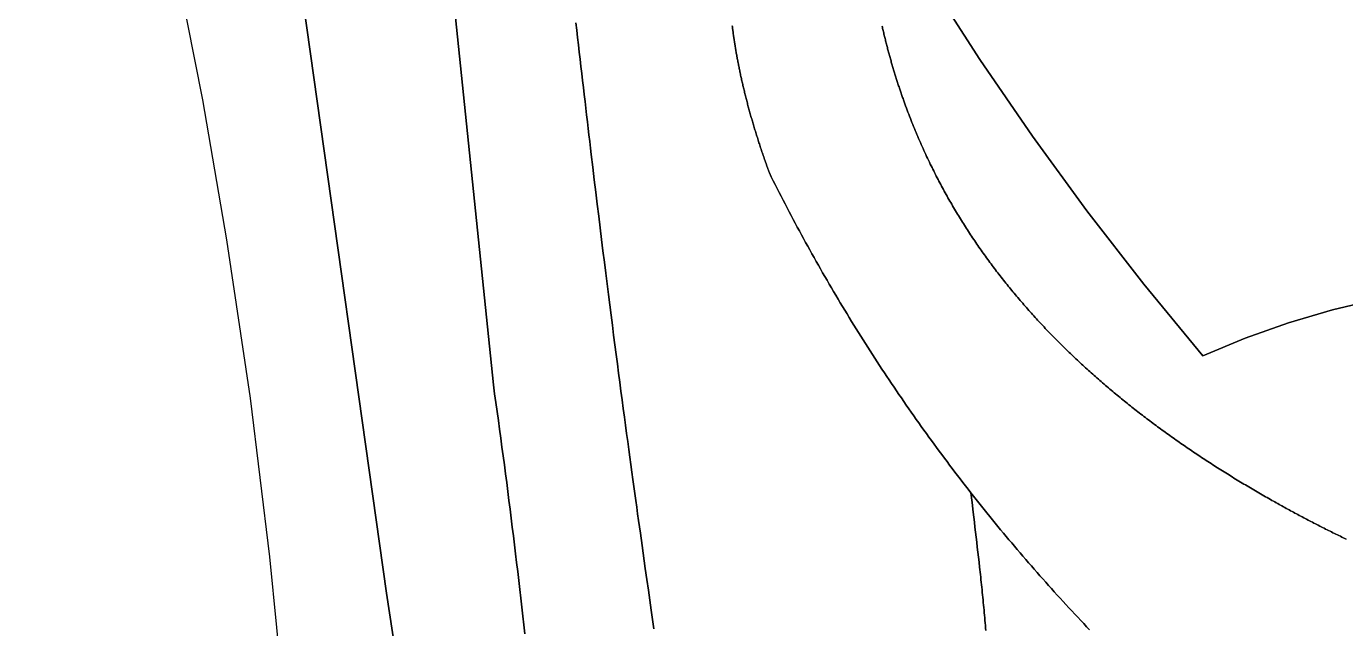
# Model space of a CAD drawing. Header units: millimetres. Extents: x 1811966 to 2218310, y 20519 to 471429.
# Drawn here: x 1891220 to 1941992, y 169904 to 193071 of the extents above; entities that cross this region are included whole.
import ezdxf

# ---------------------------------------------------------------- set-up
doc = ezdxf.new("R2010")
doc.units = ezdxf.units.MM
doc.layers.add('CLOSED_AREAS', color=7, linetype='Continuous')
doc.layers.add('REGION_HOLES', color=7, linetype='Continuous')

msp = doc.modelspace()

# ---------------------------------------------------------------- linework, layer by layer
at = {"layer": 'CLOSED_AREAS'}
for points in [[(1898942.124, 214782.258), (1905073.03, 171261.745), (1906797.347, 160005.872)], [(1910401.252, 169700.548), (1910363.389, 170043.317), (1910325.131, 170386.042), (1910286.478, 170728.722), (1910247.429, 171071.357), (1910207.986, 171413.948), (1910168.147, 171756.492), (1910127.912, 172098.991), (1910087.283, 172441.442), (1910046.259, 172783.847), (1910004.839, 173126.204), (1909963.025, 173468.513), (1909920.816, 173810.774), (1909878.212, 174152.985), (1909835.213, 174495.148), (1909791.819, 174837.26), (1909748.031, 175179.322), (1909703.849, 175521.334), (1909659.271, 175863.294), (1909614.299, 176205.202), (1909568.933, 176547.059), (1909523.173, 176888.863), (1909477.018, 177230.614), (1909430.469, 177572.311), (1909383.525, 177913.954), (1909336.188, 178255.543), (1909288.456, 178597.078), (1909240.331, 178938.557), (1909191.811, 179279.98), (1906311.87, 207187.418)], [(1906311.87, 207187.418), (1909191.811, 179279.98), (1909240.331, 178938.557), (1909288.456, 178597.078), (1909336.188, 178255.543), (1909383.525, 177913.954), (1909430.469, 177572.311), (1909477.018, 177230.614), (1909523.173, 176888.863), (1909568.933, 176547.059), (1909614.299, 176205.202), (1909659.271, 175863.294), (1909703.849, 175521.334), (1909748.031, 175179.322), (1909791.819, 174837.26), (1909835.213, 174495.148), (1909878.212, 174152.985), (1909920.816, 173810.774), (1909963.025, 173468.513), (1910004.839, 173126.204), (1910046.259, 172783.847), (1910087.283, 172441.442), (1910127.912, 172098.991), (1910168.147, 171756.492), (1910207.986, 171413.948), (1910247.429, 171071.357), (1910286.478, 170728.722), (1910325.131, 170386.042), (1910363.389, 170043.317), (1910401.252, 169700.548)], [(1896804.625, 196277.471), (1897994.059, 190242.644), (1898924.539, 184854.873), (1899828.065, 178770.671), (1900579.385, 172665.803), (1901119.064, 167224.987), (1901537.834, 161773.519), (1901864.164, 155631.261), (1902037.024, 149482.759), (1902061.734, 144015.296), (1901944.459, 137865.484), (1901711.309, 132402.942), (1901304.171, 126265.503), (1898607.408, 120140.15), (1896051.425, 114292.151), (1891219.681, 108558.705)], [(1925991.1, 194798.539), (1927919.448, 191797.166), (1929935.519, 188853.987), (1932037.536, 185971.565), (1934223.687, 183152.418), (1936492.059, 180398.994), (1938125.52, 181080.045), (1939793.535, 181671.458), (1941491.171, 182171.502), (1943213.438, 182578.697)], [(1943213.438, 182578.697), (1941491.171, 182171.502), (1939793.535, 181671.458), (1938125.52, 181080.045), (1936492.059, 180398.994), (1934223.687, 183152.418), (1932037.536, 185971.565), (1929935.519, 188853.987), (1927919.448, 191797.166), (1925991.1, 194798.539)], [(1915362, 169900.092), (1915338.247, 170074.707), (1915313.941, 170252.349), (1915289.079, 170433.102), (1915263.66, 170617.051), (1915237.682, 170804.281), (1915211.144, 170994.878), (1915156.381, 171386.509), (1915099.356, 171792.626), (1915040.058, 172213.908), (1914914.589, 173104.687), (1914848.392, 173575.546), (1914779.869, 174064.29), (1914744.732, 174315.582), (1914709.008, 174571.6), (1914672.696, 174832.43), (1914635.794, 175098.157), (1914598.302, 175368.865), (1914560.216, 175644.64), (1914521.537, 175925.566), (1914482.261, 176211.73), (1914442.387, 176503.214), (1914401.914, 176800.106), (1914360.841, 177102.489), (1914319.165, 177410.449), (1914276.884, 177724.071), (1914233.998, 178043.439), (1914190.504, 178368.64), (1914146.402, 178699.757), (1914101.689, 179036.876), (1914056.363, 179380.082), (1914010.424, 179729.459), (1913963.869, 180085.094), (1913916.697, 180447.071), (1913868.906, 180815.474), (1913820.494, 181190.39), (1913771.461, 181571.903), (1913721.804, 181960.097), (1913671.522, 182355.059), (1913620.613, 182756.873), (1913569.075, 183165.623), (1913516.908, 183581.396), (1913464.108, 184004.276), (1913410.675, 184434.349), (1913356.607, 184871.698), (1913301.903, 185316.41), (1913246.56, 185768.568), (1913190.577, 186228.259), (1913133.953, 186695.568), (1913076.686, 187170.578), (1913018.774, 187653.376), (1912960.216, 188144.046), (1912930.694, 188392.36), (1912901.009, 188642.674), (1912871.163, 188894.998), (1912841.153, 189149.344), (1912810.981, 189405.721), (1912780.646, 189664.141), (1912750.148, 189924.614), (1912719.486, 190187.151), (1912688.66, 190451.762), (1912657.671, 190718.458), (1912626.518, 190987.249), (1912595.2, 191258.147), (1912563.719, 191531.162), (1912532.072, 191806.304), (1912500.261, 192083.585), (1912468.284, 192363.014), (1912436.142, 192644.602), (1912403.835, 192928.361), (1912371.363, 193214.3)], [(1912371.363, 193214.3), (1912403.835, 192928.361), (1912436.142, 192644.602), (1912468.284, 192363.014), (1912500.261, 192083.585), (1912532.072, 191806.304), (1912563.719, 191531.162), (1912595.2, 191258.147), (1912626.518, 190987.249), (1912657.671, 190718.458), (1912688.66, 190451.762), (1912719.486, 190187.151), (1912750.148, 189924.614), (1912780.646, 189664.141), (1912810.981, 189405.721), (1912841.153, 189149.344), (1912871.163, 188894.998), (1912901.009, 188642.674), (1912930.694, 188392.36), (1912960.216, 188144.046), (1913018.774, 187653.376), (1913076.686, 187170.578), (1913133.953, 186695.568), (1913190.577, 186228.259), (1913246.56, 185768.568), (1913301.903, 185316.41), (1913356.607, 184871.698), (1913410.675, 184434.349), (1913464.108, 184004.276), (1913516.908, 183581.396), (1913569.075, 183165.623), (1913620.613, 182756.873), (1913671.522, 182355.059), (1913721.804, 181960.097), (1913771.461, 181571.903), (1913820.494, 181190.39), (1913868.906, 180815.474), (1913916.697, 180447.071), (1913963.869, 180085.094), (1914010.424, 179729.459), (1914056.363, 179380.082), (1914101.689, 179036.876), (1914146.402, 178699.757), (1914190.504, 178368.64), (1914233.998, 178043.439), (1914276.884, 177724.071), (1914319.165, 177410.449), (1914360.841, 177102.489), (1914401.914, 176800.106), (1914442.387, 176503.214), (1914482.261, 176211.73), (1914521.537, 175925.566), (1914560.216, 175644.64), (1914598.302, 175368.865), (1914635.794, 175098.157), (1914672.696, 174832.43), (1914709.008, 174571.6), (1914744.732, 174315.582), (1914779.869, 174064.29), (1914848.392, 173575.546), (1914914.589, 173104.687), (1915040.058, 172213.908), (1915099.356, 171792.626), (1915156.381, 171386.509), (1915211.144, 170994.878), (1915237.682, 170804.281), (1915263.66, 170617.051), (1915289.079, 170433.102), (1915313.941, 170252.349), (1915338.247, 170074.707), (1915362, 169900.092)], [(1928144.793, 169827.595), (1928136.538, 169925.938), (1928128.149, 170024.239), (1928119.63, 170122.498), (1928110.982, 170220.712), (1928102.209, 170318.88), (1928093.314, 170417), (1928084.3, 170515.07), (1928075.17, 170613.09), (1928065.926, 170711.057), (1928056.572, 170808.969), (1928047.11, 170906.826), (1928037.543, 171004.625), (1928027.875, 171102.366), (1928018.108, 171200.045), (1928008.245, 171297.662), (1927998.288, 171395.215), (1927988.242, 171492.703), (1927978.108, 171590.123), (1927967.89, 171687.475), (1927957.59, 171784.756), (1927947.212, 171881.966), (1927936.758, 171979.101), (1927926.231, 172076.162), (1927915.635, 172173.145), (1927904.971, 172270.051), (1927883.455, 172463.619), (1927861.705, 172656.854), (1927839.746, 172849.743), (1927817.6, 173042.273), (1927795.291, 173234.432), (1927772.842, 173426.205), (1927750.275, 173617.581), (1927727.615, 173808.546), (1927704.885, 173999.087), (1927682.107, 174189.192), (1927659.305, 174378.847), (1927613.723, 174756.759), (1927568.322, 175132.718), (1927465.179, 175264.601), (1927362.346, 175396.727), (1927259.824, 175529.095), (1927157.615, 175661.703), (1927055.718, 175794.553), (1926954.135, 175927.641), (1926852.865, 176060.969), (1926751.909, 176194.535), (1926651.268, 176328.338), (1926550.943, 176462.377), (1926450.934, 176596.653), (1926351.241, 176731.164), (1926251.865, 176865.909), (1926152.807, 177000.888), (1926054.066, 177136.1), (1925955.645, 177271.544), (1925857.543, 177407.219), (1925759.761, 177543.125), (1925662.299, 177679.261), (1925565.157, 177815.626), (1925468.338, 177952.22), (1925371.84, 178089.041), (1925275.665, 178226.089), (1925179.812, 178363.363), (1925084.284, 178500.862), (1924989.079, 178638.586), (1924894.199, 178776.534), (1924799.644, 178914.705), (1924705.415, 179053.098), (1924611.512, 179191.713), (1924517.935, 179330.549), (1924424.686, 179469.604), (1924331.765, 179608.879), (1924239.172, 179748.372), (1924146.907, 179888.083), (1924054.972, 180028.011), (1923963.367, 180168.155), (1923872.092, 180308.514), (1923781.148, 180449.088), (1923690.535, 180589.875), (1923600.254, 180730.876), (1923510.305, 180872.089), (1923420.689, 181013.513), (1923331.407, 181155.148), (1923242.458, 181296.993), (1923153.843, 181439.047), (1923065.564, 181581.309), (1922977.619, 181723.779), (1922890.011, 181866.455), (1922802.738, 182009.337), (1922715.802, 182152.425), (1922629.204, 182295.717), (1922542.943, 182439.212), (1922457.021, 182582.91), (1922371.437, 182726.81), (1922286.192, 182870.911), (1922201.287, 183015.213), (1922116.722, 183159.714), (1922032.497, 183304.414), (1921948.613, 183449.312), (1921865.071, 183594.407), (1921781.871, 183739.698), (1921699.013, 183885.185), (1921616.498, 184030.867), (1921534.327, 184176.742), (1921452.499, 184322.811), (1921371.015, 184469.072), (1921289.876, 184615.524), (1921209.083, 184762.167), (1921128.634, 184909), (1921048.532, 185056.022), (1920968.776, 185203.232), (1920889.368, 185350.63), (1920810.306, 185498.214), (1920731.592, 185645.984), (1920653.227, 185793.939), (1920575.21, 185942.079), (1920497.542, 186090.401), (1920420.224, 186238.906), (1920343.256, 186387.593), (1920266.638, 186536.46), (1920190.371, 186685.508), (1920114.455, 186834.735), (1920038.891, 186984.14), (1919963.679, 187133.722), (1919888.819, 187283.482), (1919814.313, 187433.417), (1919795.459, 187485.342), (1919776.739, 187537.149), (1919758.15, 187588.837), (1919739.695, 187640.407), (1919721.371, 187691.86), (1919703.178, 187743.195), (1919685.117, 187794.413), (1919667.186, 187845.514), (1919649.387, 187896.498), (1919631.717, 187947.366), (1919614.177, 187998.118), (1919596.767, 188048.754), (1919579.487, 188099.275), (1919562.335, 188149.681), (1919545.312, 188199.972), (1919528.417, 188250.148), (1919511.65, 188300.21), (1919495.011, 188350.158), (1919478.499, 188399.992), (1919462.114, 188449.713), (1919445.856, 188499.321), (1919429.725, 188548.816), (1919413.719, 188598.198), (1919397.839, 188647.468), (1919382.084, 188696.626), (1919366.455, 188745.672), (1919350.95, 188794.607), (1919335.57, 188843.431), (1919320.314, 188892.144), (1919305.181, 188940.746), (1919290.172, 188989.239), (1919275.287, 189037.621), (1919260.524, 189085.894), (1919245.883, 189134.057), (1919231.365, 189182.111), (1919216.968, 189230.056), (1919202.693, 189277.893), (1919188.54, 189325.622), (1919174.507, 189373.242), (1919160.594, 189420.755), (1919146.802, 189468.161), (1919133.13, 189515.459), (1919119.578, 189562.651), (1919106.144, 189609.737), (1919092.83, 189656.716), (1919079.634, 189703.589), (1919066.557, 189750.356), (1919053.597, 189797.019), (1919040.755, 189843.576), (1919028.031, 189890.028), (1919015.423, 189936.376), (1919002.932, 189982.62), (1918990.558, 190028.76), (1918978.299, 190074.796), (1918966.156, 190120.729), (1918954.129, 190166.559), (1918942.216, 190212.286), (1918930.419, 190257.911), (1918918.736, 190303.433), (1918907.166, 190348.854), (1918895.711, 190394.173), (1918884.369, 190439.391), (1918873.14, 190484.507), (1918862.024, 190529.524), (1918851.021, 190574.439), (1918840.129, 190619.255), (1918829.35, 190663.97), (1918818.682, 190708.586), (1918808.125, 190753.103), (1918797.679, 190797.521), (1918787.343, 190841.84), (1918777.118, 190886.061), (1918767.003, 190930.184), (1918756.997, 190974.208), (1918747.1, 191018.136), (1918737.312, 191061.966), (1918727.633, 191105.699), (1918718.062, 191149.335), (1918708.6, 191192.875), (1918699.244, 191236.319), (1918689.996, 191279.667), (1918680.855, 191322.919), (1918671.821, 191366.077), (1918662.893, 191409.139), (1918654.071, 191452.107), (1918645.355, 191494.98), (1918636.744, 191537.759), (1918628.238, 191580.445), (1918619.837, 191623.037), (1918611.54, 191665.535), (1918603.347, 191707.941), (1918595.258, 191750.254), (1918587.272, 191792.475), (1918579.39, 191834.604), (1918571.61, 191876.641), (1918563.933, 191918.587), (1918556.358, 191960.441), (1918548.884, 192002.204), (1918541.513, 192043.877), (1918534.242, 192085.46), (1918527.072, 192126.952), (1918520.003, 192168.355), (1918513.033, 192209.668), (1918506.164, 192250.892), (1918499.394, 192292.028), (1918492.724, 192333.074), (1918486.152, 192374.033), (1918479.679, 192414.903), (1918473.304, 192455.686), (1918467.027, 192496.381), (1918460.848, 192536.989), (1918454.766, 192577.51), (1918448.781, 192617.945), (1918442.892, 192658.293), (1918437.1, 192698.555), (1918431.404, 192738.732), (1918425.804, 192778.823), (1918420.298, 192818.829), (1918414.888, 192858.751), (1918409.573, 192898.587), (1918404.352, 192938.34), (1918399.225, 192978.008), (1918394.191, 193017.593), (1918389.251, 193057.094), (1918384.405, 193096.513)], [(1918384.405, 193096.513), (1918389.251, 193057.094), (1918394.191, 193017.593), (1918399.225, 192978.008), (1918404.352, 192938.34), (1918409.573, 192898.587), (1918414.888, 192858.751), (1918420.298, 192818.829), (1918425.804, 192778.823), (1918431.404, 192738.732), (1918437.1, 192698.555), (1918442.892, 192658.293), (1918448.781, 192617.945), (1918454.766, 192577.51), (1918460.848, 192536.989), (1918467.027, 192496.381), (1918473.304, 192455.686), (1918479.679, 192414.903), (1918486.152, 192374.033), (1918492.724, 192333.074), (1918499.394, 192292.028), (1918506.164, 192250.892), (1918513.033, 192209.668), (1918520.003, 192168.355), (1918527.072, 192126.952), (1918534.242, 192085.46), (1918541.513, 192043.877), (1918548.884, 192002.204), (1918556.358, 191960.441), (1918563.933, 191918.587), (1918571.61, 191876.641), (1918579.39, 191834.604), (1918587.272, 191792.475), (1918595.258, 191750.254), (1918603.347, 191707.941), (1918611.54, 191665.535), (1918619.837, 191623.037), (1918628.238, 191580.445), (1918636.744, 191537.759), (1918645.355, 191494.98), (1918654.071, 191452.107), (1918662.893, 191409.139), (1918671.821, 191366.077), (1918680.855, 191322.919), (1918689.996, 191279.667), (1918699.244, 191236.319), (1918708.6, 191192.875), (1918718.062, 191149.335), (1918727.633, 191105.699), (1918737.312, 191061.966), (1918747.1, 191018.136), (1918756.997, 190974.208), (1918767.003, 190930.184), (1918777.118, 190886.061), (1918787.343, 190841.84), (1918797.679, 190797.521), (1918808.125, 190753.103), (1918818.682, 190708.586), (1918829.35, 190663.97), (1918840.129, 190619.255), (1918851.021, 190574.439), (1918862.024, 190529.524), (1918873.14, 190484.507), (1918884.369, 190439.391), (1918895.711, 190394.173), (1918907.166, 190348.854), (1918918.736, 190303.433), (1918930.419, 190257.911), (1918942.216, 190212.286), (1918954.129, 190166.559), (1918966.156, 190120.729), (1918978.299, 190074.796), (1918990.558, 190028.76), (1919002.932, 189982.62), (1919015.423, 189936.376), (1919028.031, 189890.028), (1919040.755, 189843.576), (1919053.597, 189797.019), (1919066.557, 189750.356), (1919079.634, 189703.589), (1919092.83, 189656.716), (1919106.144, 189609.737), (1919119.578, 189562.651), (1919133.13, 189515.459), (1919146.802, 189468.161), (1919160.594, 189420.755), (1919174.507, 189373.242), (1919188.54, 189325.622), (1919202.693, 189277.893), (1919216.968, 189230.056), (1919231.365, 189182.111), (1919245.883, 189134.057), (1919260.524, 189085.894), (1919275.287, 189037.621), (1919290.172, 188989.239), (1919305.181, 188940.746), (1919320.314, 188892.144), (1919335.57, 188843.431), (1919350.95, 188794.607), (1919366.455, 188745.672), (1919382.084, 188696.626), (1919397.839, 188647.468), (1919413.719, 188598.198), (1919429.725, 188548.816), (1919445.856, 188499.321), (1919462.114, 188449.713), (1919478.499, 188399.992), (1919495.011, 188350.158), (1919511.65, 188300.21), (1919528.417, 188250.148), (1919545.312, 188199.972), (1919562.335, 188149.681), (1919579.487, 188099.275), (1919596.767, 188048.754), (1919614.177, 187998.118), (1919631.717, 187947.366), (1919649.387, 187896.498), (1919667.186, 187845.514), (1919685.117, 187794.413), (1919703.178, 187743.195), (1919721.371, 187691.86), (1919739.695, 187640.407), (1919758.15, 187588.837), (1919776.739, 187537.149), (1919795.459, 187485.342), (1919814.313, 187433.417), (1919888.819, 187283.482), (1919963.679, 187133.722), (1920038.891, 186984.14), (1920114.455, 186834.735), (1920190.371, 186685.508), (1920266.638, 186536.46), (1920343.256, 186387.593), (1920420.224, 186238.906), (1920497.542, 186090.401), (1920575.21, 185942.079), (1920653.227, 185793.939), (1920731.592, 185645.984), (1920810.306, 185498.214), (1920889.368, 185350.63), (1920968.776, 185203.232), (1921048.532, 185056.022), (1921128.634, 184909), (1921209.083, 184762.167), (1921289.876, 184615.524), (1921371.015, 184469.072), (1921452.499, 184322.811), (1921534.327, 184176.742), (1921616.498, 184030.867), (1921699.013, 183885.185), (1921781.871, 183739.698), (1921865.071, 183594.407), (1921948.613, 183449.312), (1922032.497, 183304.414), (1922116.722, 183159.714), (1922201.287, 183015.213), (1922286.192, 182870.911), (1922371.437, 182726.81), (1922457.021, 182582.91), (1922542.943, 182439.212), (1922629.204, 182295.717), (1922715.802, 182152.425), (1922802.738, 182009.337), (1922890.011, 181866.455), (1922977.619, 181723.779), (1923065.564, 181581.309), (1923153.843, 181439.047), (1923242.458, 181296.993), (1923331.407, 181155.148), (1923420.689, 181013.513), (1923510.305, 180872.089), (1923600.254, 180730.876), (1923690.535, 180589.875), (1923781.148, 180449.088), (1923872.092, 180308.514), (1923963.367, 180168.155), (1924054.972, 180028.011), (1924146.907, 179888.083), (1924239.172, 179748.372), (1924331.765, 179608.879), (1924424.686, 179469.604), (1924517.935, 179330.549), (1924611.512, 179191.713), (1924705.415, 179053.098), (1924799.644, 178914.705), (1924894.199, 178776.534), (1924989.079, 178638.586), (1925084.284, 178500.862), (1925179.812, 178363.363), (1925275.665, 178226.089), (1925371.84, 178089.041), (1925468.338, 177952.22), (1925565.157, 177815.626), (1925662.299, 177679.261), (1925759.761, 177543.125), (1925857.543, 177407.219), (1925955.645, 177271.544), (1926054.066, 177136.1), (1926152.807, 177000.888), (1926251.865, 176865.909), (1926351.241, 176731.164), (1926450.934, 176596.653), (1926550.943, 176462.377), (1926651.268, 176328.338), (1926751.909, 176194.535), (1926852.865, 176060.969), (1926954.135, 175927.641), (1927055.718, 175794.553), (1927157.615, 175661.703), (1927259.824, 175529.095), (1927362.346, 175396.727), (1927465.179, 175264.601), (1927568.322, 175132.718), (1927671.064, 175001.982), (1927774.111, 174871.486), (1927877.463, 174741.232), (1927981.12, 174611.22), (1928085.08, 174481.451), (1928189.344, 174351.926), (1928293.91, 174222.644), (1928398.778, 174093.608), (1928503.948, 173964.817), (1928609.419, 173836.272), (1928715.19, 173707.975), (1928821.261, 173579.925), (1928927.631, 173452.124), (1929034.3, 173324.572), (1929141.266, 173197.269), (1929248.531, 173070.218), (1929356.092, 172943.417), (1929463.949, 172816.868), (1929572.102, 172690.572), (1929680.55, 172564.529), (1929789.293, 172438.741), (1929898.329, 172313.207), (1930007.659, 172187.928), (1930117.282, 172062.905), (1930227.196, 171938.139), (1930337.402, 171813.631), (1930447.9, 171689.38), (1930558.687, 171565.389), (1930669.764, 171441.656), (1930781.13, 171318.184), (1930892.785, 171194.973), (1931004.727, 171072.023), (1931116.957, 170949.336), (1931229.473, 170826.911), (1931342.276, 170704.749), (1931455.364, 170582.852), (1931568.736, 170461.22), (1931682.393, 170339.853), (1931796.333, 170218.752), (1931910.557, 170097.919), (1932025.062, 169977.352), (1932139.849, 169857.054)], [(1942016.83, 173345.383), (1941959.747, 173372.743), (1941902.701, 173400.182), (1941845.692, 173427.701), (1941788.721, 173455.299), (1941731.787, 173482.975), (1941674.891, 173510.731), (1941618.033, 173538.565), (1941561.213, 173566.477), (1941504.431, 173594.468), (1941447.688, 173622.535), (1941390.983, 173650.681), (1941334.317, 173678.903), (1941277.69, 173707.203), (1941221.102, 173735.579), (1941164.554, 173764.032), (1941108.044, 173792.561), (1941051.574, 173821.165), (1940995.144, 173849.846), (1940938.754, 173878.602), (1940882.404, 173907.433), (1940826.094, 173936.339), (1940769.824, 173965.32), (1940713.594, 173994.375), (1940657.406, 174023.505), (1940601.258, 174052.708), (1940545.151, 174081.985), (1940489.085, 174111.336), (1940433.061, 174140.759), (1940377.078, 174170.256), (1940321.137, 174199.825), (1940265.237, 174229.467), (1940209.379, 174259.181), (1940153.564, 174288.967), (1940097.79, 174318.824), (1940042.06, 174348.753), (1939986.371, 174378.753), (1939930.726, 174408.824), (1939875.123, 174438.966), (1939819.563, 174469.178), (1939764.047, 174499.46), (1939708.574, 174529.812), (1939653.144, 174560.234), (1939597.758, 174590.725), (1939542.416, 174621.286), (1939487.118, 174651.915), (1939431.864, 174682.613), (1939376.654, 174713.38), (1939321.489, 174744.214), (1939266.369, 174775.117), (1939211.293, 174806.087), (1939156.263, 174837.124), (1939101.277, 174868.229), (1939036.591, 174904.94), (1938971.968, 174941.744), (1938907.408, 174978.641), (1938842.913, 175015.631), (1938778.483, 175052.715), (1938714.118, 175089.892), (1938649.819, 175127.163), (1938585.587, 175164.528), (1938521.421, 175201.988), (1938457.322, 175239.541), (1938393.292, 175277.189), (1938329.329, 175314.932), (1938265.436, 175352.769), (1938201.612, 175390.702), (1938137.858, 175428.729), (1938074.174, 175466.852), (1938010.561, 175505.07), (1937947.02, 175543.384), (1937883.55, 175581.794), (1937820.153, 175620.3), (1937756.829, 175658.902), (1937693.578, 175697.601), (1937630.401, 175736.396), (1937567.299, 175775.287), (1937504.271, 175814.276), (1937441.319, 175853.361), (1937378.443, 175892.544), (1937315.644, 175931.824), (1937252.921, 175971.202), (1937190.276, 176010.677), (1937127.709, 176050.25), (1937065.22, 176089.922), (1937002.811, 176129.691), (1936940.481, 176169.559), (1936878.231, 176209.526), (1936816.061, 176249.591), (1936753.973, 176289.755), (1936691.966, 176330.019), (1936630.041, 176370.381), (1936568.198, 176410.843), (1936506.439, 176451.405), (1936444.764, 176492.066), (1936383.172, 176532.828), (1936321.665, 176573.689), (1936260.243, 176614.651), (1936198.907, 176655.713), (1936137.657, 176696.876), (1936076.493, 176738.14), (1936015.417, 176779.505), (1935954.428, 176820.97), (1935893.527, 176862.538), (1935832.715, 176904.206), (1935771.992, 176945.976), (1935711.359, 176987.849), (1935650.816, 177029.823), (1935590.363, 177071.899), (1935530.002, 177114.078), (1935469.733, 177156.359), (1935409.555, 177198.743), (1935349.471, 177241.229), (1935289.479, 177283.819), (1935229.582, 177326.512), (1935169.778, 177369.308), (1935110.07, 177412.208), (1935050.456, 177455.212), (1934990.938, 177498.319), (1934931.517, 177541.531), (1934872.192, 177584.847), (1934812.965, 177628.267), (1934753.835, 177671.792), (1934694.804, 177715.421), (1934635.871, 177759.156), (1934577.038, 177802.995), (1934518.304, 177846.94), (1934459.671, 177890.99), (1934401.139, 177935.146), (1934342.708, 177979.408), (1934284.378, 178023.775), (1934226.151, 178068.249), (1934168.027, 178112.829), (1934110.007, 178157.515), (1934052.09, 178202.308), (1933994.277, 178247.208), (1933936.57, 178292.215), (1933878.968, 178337.329), (1933821.471, 178382.55), (1933764.081, 178427.879), (1933706.798, 178473.315), (1933649.623, 178518.859), (1933592.555, 178564.512), (1933535.596, 178610.272), (1933478.745, 178656.141), (1933422.005, 178702.118), (1933365.374, 178748.204), (1933308.853, 178794.399), (1933252.444, 178840.703), (1933196.145, 178887.116), (1933139.959, 178933.638), (1933083.886, 178980.27), (1933027.925, 179027.012), (1932972.078, 179073.863), (1932916.345, 179120.825), (1932860.726, 179167.897), (1932805.223, 179215.079), (1932749.835, 179262.372), (1932694.563, 179309.776), (1932639.407, 179357.29), (1932584.369, 179404.916), (1932529.448, 179452.653), (1932474.645, 179500.501), (1932419.961, 179548.461), (1932365.395, 179596.532), (1932310.95, 179644.716), (1932256.624, 179693.012), (1932202.419, 179741.419), (1932148.336, 179789.94), (1932094.373, 179838.573), (1932040.533, 179887.319), (1931986.816, 179936.178), (1931933.222, 179985.15), (1931879.751, 180034.235), (1931826.404, 180083.434), (1931773.182, 180132.746), (1931720.086, 180182.172), (1931667.115, 180231.712), (1931614.27, 180281.367), (1931561.551, 180331.136), (1931508.96, 180381.019), (1931456.497, 180431.017), (1931404.162, 180481.13), (1931351.956, 180531.357), (1931299.878, 180581.7), (1931247.931, 180632.159), (1931196.114, 180682.733), (1931144.427, 180733.422), (1931092.872, 180784.228), (1931041.448, 180835.149), (1930990.157, 180886.187), (1930938.999, 180937.341), (1930887.974, 180988.612), (1930837.082, 181040), (1930786.325, 181091.504), (1930735.703, 181143.126), (1930685.216, 181194.864), (1930634.865, 181246.721), (1930584.65, 181298.694), (1930534.572, 181350.786), (1930484.631, 181402.995), (1930434.828, 181455.323), (1930385.163, 181507.769), (1930335.638, 181560.333), (1930286.251, 181613.016), (1930237.005, 181665.818), (1930187.899, 181718.738), (1930138.934, 181771.778), (1930090.11, 181824.937), (1930041.428, 181878.216), (1929992.888, 181931.614), (1929944.492, 181985.132), (1929896.239, 182038.77), (1929848.129, 182092.529), (1929800.165, 182146.407), (1929752.345, 182200.406), (1929704.67, 182254.526), (1929657.142, 182308.767), (1929609.76, 182363.129), (1929562.525, 182417.611), (1929515.437, 182472.216), (1929468.498, 182526.941), (1929421.706, 182581.789), (1929375.064, 182636.758), (1929328.572, 182691.849), (1929282.229, 182747.063), (1929236.037, 182802.399), (1929189.996, 182857.858), (1929144.106, 182913.439), (1929098.369, 182969.143), (1929052.784, 183024.97), (1929007.352, 183080.921), (1928962.074, 183136.995), (1928916.95, 183193.192), (1928871.98, 183249.514), (1928827.165, 183305.959), (1928782.506, 183362.528), (1928738.004, 183419.222), (1928693.657, 183476.04), (1928649.468, 183532.983), (1928605.436, 183590.05), (1928561.563, 183647.243), (1928517.848, 183704.56), (1928474.293, 183762.003), (1928430.897, 183819.572), (1928387.661, 183877.266), (1928344.585, 183935.085), (1928301.671, 183993.031), (1928258.919, 184051.103), (1928216.329, 184109.301), (1928173.901, 184167.626), (1928131.637, 184226.078), (1928089.537, 184284.656), (1928047.6, 184343.362), (1928005.829, 184402.194), (1927964.222, 184461.154), (1927922.781, 184520.241), (1927881.507, 184579.457), (1927840.399, 184638.8), (1927799.459, 184698.271), (1927758.686, 184757.87), (1927718.082, 184817.598), (1927677.646, 184877.454), (1927637.38, 184937.439), (1927597.283, 184997.553), (1927557.357, 185057.796), (1927517.601, 185118.168), (1927478.017, 185178.669), (1927438.605, 185239.301), (1927399.365, 185300.062), (1927360.298, 185360.952), (1927321.404, 185421.973), (1927282.684, 185483.125), (1927244.138, 185544.406), (1927205.767, 185605.819), (1927167.572, 185667.362), (1927129.552, 185729.036), (1927091.709, 185790.841), (1927054.043, 185852.778), (1927016.554, 185914.846), (1926979.243, 185977.045), (1926942.111, 186039.377), (1926905.157, 186101.84), (1926868.383, 186164.436), (1926831.789, 186227.164), (1926795.375, 186290.024), (1926759.142, 186353.017), (1926723.09, 186416.143), (1926687.221, 186479.402), (1926651.534, 186542.794), (1926616.03, 186606.319), (1926580.709, 186669.978), (1926545.573, 186733.771), (1926510.621, 186797.698), (1926475.854, 186861.758), (1926441.272, 186925.953), (1926406.877, 186990.282), (1926372.668, 187054.746), (1926338.646, 187119.345), (1926304.811, 187184.078), (1926271.165, 187248.947), (1926237.707, 187313.95), (1926204.438, 187379.089), (1926171.359, 187444.364), (1926138.47, 187509.775), (1926105.772, 187575.321), (1926073.264, 187641.003), (1926040.948, 187706.822), (1926008.825, 187772.777), (1925973.024, 187846.899), (1925937.43, 187921.24), (1925902.044, 187995.8), (1925866.865, 188070.578), (1925831.897, 188145.575), (1925797.139, 188220.791), (1925762.594, 188296.224), (1925728.262, 188371.875), (1925694.144, 188447.744), (1925660.243, 188523.831), (1925626.559, 188600.135), (1925593.093, 188676.657), (1925559.846, 188753.395), (1925526.82, 188830.351), (1925494.017, 188907.523), (1925461.436, 188984.912), (1925429.08, 189062.517), (1925396.95, 189140.338), (1925365.047, 189218.376), (1925333.371, 189296.629), (1925301.925, 189375.098), (1925270.71, 189453.782), (1925239.727, 189532.682), (1925208.976, 189611.797), (1925178.46, 189691.126), (1925148.179, 189770.671), (1925118.135, 189850.43), (1925088.329, 189930.404), (1925058.763, 190010.592), (1925029.436, 190090.994), (1925014.863, 190131.275), (1925000.351, 190171.61), (1924985.9, 190211.998), (1924971.509, 190252.44), (1924957.18, 190292.935), (1924942.911, 190333.483), (1924928.704, 190374.085), (1924914.559, 190414.739), (1924900.475, 190455.448), (1924886.453, 190496.209), (1924872.492, 190537.024), (1924858.594, 190577.892), (1924844.758, 190618.813), (1924830.985, 190659.788), (1924817.274, 190700.815), (1924803.626, 190741.896), (1924790.041, 190783.03), (1924776.518, 190824.217), (1924763.059, 190865.457), (1924749.663, 190906.75), (1924736.331, 190948.097), (1924723.062, 190989.496), (1924709.857, 191030.948), (1924696.716, 191072.453), (1924683.639, 191114.011), (1924670.626, 191155.622), (1924657.678, 191197.286), (1924644.794, 191239.003), (1924631.975, 191280.773), (1924619.221, 191322.595), (1924606.531, 191364.47), (1924593.907, 191406.399), (1924581.348, 191448.379), (1924568.855, 191490.413), (1924556.427, 191532.499), (1924544.066, 191574.639), (1924531.769, 191616.83), (1924519.54, 191659.075), (1924507.376, 191701.372), (1924495.279, 191743.721), (1924483.248, 191786.124), (1924471.284, 191828.579), (1924459.386, 191871.086), (1924447.556, 191913.646), (1924435.793, 191956.258), (1924424.097, 191998.923), (1924412.469, 192041.641), (1924400.908, 192084.411), (1924389.415, 192127.233), (1924377.99, 192170.107), (1924366.633, 192213.034), (1924355.344, 192256.014), (1924344.124, 192299.046), (1924332.972, 192342.13), (1924321.889, 192385.266), (1924310.874, 192428.454), (1924299.929, 192471.695), (1924289.053, 192514.988), (1924278.246, 192558.334), (1924267.508, 192601.731), (1924256.84, 192645.18), (1924246.242, 192688.682), (1924235.714, 192732.236), (1924225.256, 192775.842), (1924214.868, 192819.5), (1924204.55, 192863.21), (1924194.303, 192906.972), (1924184.127, 192950.786), (1924174.021, 192994.652), (1924163.987, 193038.57), (1924154.023, 193082.54)], [(1924154.023, 193082.54), (1924163.987, 193038.57), (1924174.021, 192994.652), (1924184.127, 192950.786), (1924194.303, 192906.972), (1924204.55, 192863.21), (1924214.868, 192819.5), (1924225.256, 192775.842), (1924235.714, 192732.236), (1924246.242, 192688.682), (1924256.84, 192645.18), (1924267.508, 192601.731), (1924278.246, 192558.334), (1924289.053, 192514.988), (1924299.929, 192471.695), (1924310.874, 192428.454), (1924321.889, 192385.266), (1924332.972, 192342.13), (1924344.124, 192299.046), (1924355.344, 192256.014), (1924366.633, 192213.034), (1924377.99, 192170.107), (1924389.415, 192127.233), (1924400.908, 192084.411), (1924412.469, 192041.641), (1924424.097, 191998.923), (1924435.793, 191956.258), (1924447.556, 191913.646), (1924459.386, 191871.086), (1924471.284, 191828.579), (1924483.248, 191786.124), (1924495.279, 191743.721), (1924507.376, 191701.372), (1924519.54, 191659.075), (1924531.769, 191616.83), (1924544.066, 191574.639), (1924556.427, 191532.499), (1924568.855, 191490.413), (1924581.348, 191448.379), (1924593.907, 191406.399), (1924606.531, 191364.47), (1924619.221, 191322.595), (1924631.975, 191280.773), (1924644.794, 191239.003), (1924657.678, 191197.286), (1924670.626, 191155.622), (1924683.639, 191114.011), (1924696.716, 191072.453), (1924709.857, 191030.948), (1924723.062, 190989.496), (1924736.331, 190948.097), (1924749.663, 190906.75), (1924763.059, 190865.457), (1924776.518, 190824.217), (1924790.041, 190783.03), (1924803.626, 190741.896), (1924817.274, 190700.815), (1924830.985, 190659.788), (1924844.758, 190618.813), (1924858.594, 190577.892), (1924872.492, 190537.024), (1924886.453, 190496.209), (1924900.475, 190455.448), (1924914.559, 190414.739), (1924928.704, 190374.085), (1924942.911, 190333.483), (1924957.18, 190292.935), (1924971.509, 190252.44), (1924985.9, 190211.998), (1925000.351, 190171.61), (1925014.863, 190131.275), (1925029.436, 190090.994), (1925058.763, 190010.592), (1925088.329, 189930.404), (1925118.135, 189850.43), (1925148.179, 189770.671), (1925178.46, 189691.126), (1925208.976, 189611.797), (1925239.727, 189532.682), (1925270.71, 189453.782), (1925301.925, 189375.098), (1925333.371, 189296.629), (1925365.047, 189218.376), (1925396.95, 189140.338), (1925429.08, 189062.517), (1925461.436, 188984.912), (1925494.017, 188907.523), (1925526.82, 188830.351), (1925559.846, 188753.395), (1925593.093, 188676.657), (1925626.559, 188600.135), (1925660.243, 188523.831), (1925694.144, 188447.744), (1925728.262, 188371.875), (1925762.594, 188296.224), (1925797.139, 188220.791), (1925831.897, 188145.575), (1925866.865, 188070.578), (1925902.044, 187995.8), (1925937.43, 187921.24), (1925973.024, 187846.899), (1926008.825, 187772.777), (1926040.948, 187706.822), (1926073.264, 187641.003), (1926105.772, 187575.321), (1926138.47, 187509.775), (1926171.359, 187444.364), (1926204.438, 187379.089), (1926237.707, 187313.95), (1926271.165, 187248.947), (1926304.811, 187184.078), (1926338.646, 187119.345), (1926372.668, 187054.746), (1926406.877, 186990.282), (1926441.272, 186925.953), (1926475.854, 186861.758), (1926510.621, 186797.698), (1926545.573, 186733.771), (1926580.709, 186669.978), (1926616.03, 186606.319), (1926651.534, 186542.794), (1926687.221, 186479.402), (1926723.09, 186416.143), (1926759.142, 186353.017), (1926795.375, 186290.024), (1926831.789, 186227.164), (1926868.383, 186164.436), (1926905.157, 186101.84), (1926942.111, 186039.377), (1926979.243, 185977.045), (1927016.554, 185914.846), (1927054.043, 185852.778), (1927091.709, 185790.841), (1927129.552, 185729.036), (1927167.572, 185667.362), (1927205.767, 185605.819), (1927244.138, 185544.406), (1927282.684, 185483.125), (1927321.404, 185421.973), (1927360.298, 185360.952), (1927399.365, 185300.062), (1927438.605, 185239.301), (1927478.017, 185178.669), (1927517.601, 185118.168), (1927557.357, 185057.796), (1927597.283, 184997.553), (1927637.38, 184937.439), (1927677.646, 184877.454), (1927718.082, 184817.598), (1927758.686, 184757.87), (1927799.459, 184698.271), (1927840.399, 184638.8), (1927881.507, 184579.457), (1927922.781, 184520.241), (1927964.222, 184461.154), (1928005.829, 184402.194), (1928047.6, 184343.362), (1928089.537, 184284.656), (1928131.637, 184226.078), (1928173.901, 184167.626), (1928216.329, 184109.301), (1928258.919, 184051.103), (1928301.671, 183993.031), (1928344.585, 183935.085), (1928387.661, 183877.266), (1928430.897, 183819.572), (1928474.293, 183762.003), (1928517.848, 183704.56), (1928561.563, 183647.243), (1928605.436, 183590.05), (1928649.468, 183532.983), (1928693.657, 183476.04), (1928738.004, 183419.222), (1928782.506, 183362.528), (1928827.165, 183305.959), (1928871.98, 183249.514), (1928916.95, 183193.192), (1928962.074, 183136.995), (1929007.352, 183080.921), (1929052.784, 183024.97), (1929098.369, 182969.143), (1929144.106, 182913.439), (1929189.996, 182857.858), (1929236.037, 182802.399), (1929282.229, 182747.063), (1929328.572, 182691.849), (1929375.064, 182636.758), (1929421.706, 182581.789), (1929468.498, 182526.941), (1929515.437, 182472.216), (1929562.525, 182417.611), (1929609.76, 182363.129), (1929657.142, 182308.767), (1929704.67, 182254.526), (1929752.345, 182200.406), (1929800.165, 182146.407), (1929848.129, 182092.529), (1929896.239, 182038.77), (1929944.492, 181985.132), (1929992.888, 181931.614), (1930041.428, 181878.216), (1930090.11, 181824.937), (1930138.934, 181771.778), (1930187.899, 181718.738), (1930237.005, 181665.818), (1930286.251, 181613.016), (1930335.638, 181560.333), (1930385.163, 181507.769), (1930434.828, 181455.323), (1930484.631, 181402.995), (1930534.572, 181350.786), (1930584.65, 181298.694), (1930634.865, 181246.721), (1930685.216, 181194.864), (1930735.703, 181143.126), (1930786.325, 181091.504), (1930837.082, 181040), (1930887.974, 180988.612), (1930938.999, 180937.341), (1930990.157, 180886.187), (1931041.448, 180835.149), (1931092.872, 180784.228), (1931144.427, 180733.422), (1931196.114, 180682.733), (1931247.931, 180632.159), (1931299.878, 180581.7), (1931351.956, 180531.357), (1931404.162, 180481.13), (1931456.497, 180431.017), (1931508.96, 180381.019), (1931561.551, 180331.136), (1931614.27, 180281.367), (1931667.115, 180231.712), (1931720.086, 180182.172), (1931773.182, 180132.746), (1931826.404, 180083.434), (1931879.751, 180034.235), (1931933.222, 179985.15), (1931986.816, 179936.178), (1932040.533, 179887.319), (1932094.373, 179838.573), (1932148.336, 179789.94), (1932202.419, 179741.419), (1932256.624, 179693.012), (1932310.95, 179644.716), (1932365.395, 179596.532), (1932419.961, 179548.461), (1932474.645, 179500.501), (1932529.448, 179452.653), (1932584.369, 179404.916), (1932639.407, 179357.29), (1932694.563, 179309.776), (1932749.835, 179262.372), (1932805.223, 179215.079), (1932860.726, 179167.897), (1932916.345, 179120.825), (1932972.078, 179073.863), (1933027.925, 179027.012), (1933083.886, 178980.27), (1933139.959, 178933.638), (1933196.145, 178887.116), (1933252.444, 178840.703), (1933308.853, 178794.399), (1933365.374, 178748.204), (1933422.005, 178702.118), (1933478.745, 178656.141), (1933535.596, 178610.272), (1933592.555, 178564.512), (1933649.623, 178518.859), (1933706.798, 178473.315), (1933764.081, 178427.879), (1933821.471, 178382.55), (1933878.968, 178337.329), (1933936.57, 178292.215), (1933994.277, 178247.208), (1934052.09, 178202.308), (1934110.007, 178157.515), (1934168.027, 178112.829), (1934226.151, 178068.249), (1934284.378, 178023.775), (1934342.708, 177979.408), (1934401.139, 177935.146), (1934459.671, 177890.99), (1934518.304, 177846.94), (1934577.038, 177802.995), (1934635.871, 177759.156), (1934694.804, 177715.421), (1934753.835, 177671.792), (1934812.965, 177628.267), (1934872.192, 177584.847), (1934931.517, 177541.531), (1934990.938, 177498.319), (1935050.456, 177455.212), (1935110.07, 177412.208), (1935169.778, 177369.308), (1935229.582, 177326.512), (1935289.479, 177283.819), (1935349.471, 177241.229), (1935409.555, 177198.743), (1935469.733, 177156.359), (1935530.002, 177114.078), (1935590.363, 177071.899), (1935650.816, 177029.823), (1935711.359, 176987.849), (1935771.992, 176945.976), (1935832.715, 176904.206), (1935893.527, 176862.538), (1935954.428, 176820.97), (1936015.417, 176779.505), (1936076.493, 176738.14), (1936137.657, 176696.876), (1936198.907, 176655.713), (1936260.243, 176614.651), (1936321.665, 176573.689), (1936383.172, 176532.828), (1936444.764, 176492.066), (1936506.439, 176451.405), (1936568.198, 176410.843), (1936630.041, 176370.381), (1936691.966, 176330.019), (1936753.973, 176289.755), (1936816.061, 176249.591), (1936878.231, 176209.526), (1936940.481, 176169.559), (1937002.811, 176129.691), (1937065.22, 176089.922), (1937127.709, 176050.25), (1937190.276, 176010.677), (1937252.921, 175971.202), (1937315.644, 175931.824), (1937378.443, 175892.544), (1937441.319, 175853.361), (1937504.271, 175814.276), (1937567.299, 175775.287), (1937630.401, 175736.396), (1937693.578, 175697.601), (1937756.829, 175658.902), (1937820.153, 175620.3), (1937883.55, 175581.794), (1937947.02, 175543.384), (1938010.561, 175505.07), (1938074.174, 175466.852), (1938137.858, 175428.729), (1938201.612, 175390.702), (1938265.436, 175352.769), (1938329.329, 175314.932), (1938393.292, 175277.189), (1938457.322, 175239.541), (1938521.421, 175201.988), (1938585.587, 175164.528), (1938649.819, 175127.163), (1938714.118, 175089.892), (1938778.483, 175052.715), (1938842.913, 175015.631), (1938907.408, 174978.641), (1938971.968, 174941.744), (1939036.591, 174904.94), (1939101.277, 174868.229), (1939156.263, 174837.124), (1939211.293, 174806.087), (1939266.369, 174775.117), (1939321.489, 174744.214), (1939376.654, 174713.38), (1939431.864, 174682.613), (1939487.118, 174651.915), (1939542.416, 174621.286), (1939597.758, 174590.725), (1939653.144, 174560.234), (1939708.574, 174529.812), (1939764.047, 174499.46), (1939819.563, 174469.178), (1939875.123, 174438.966), (1939930.726, 174408.824), (1939986.371, 174378.753), (1940042.06, 174348.753), (1940097.79, 174318.824), (1940153.564, 174288.967), (1940209.379, 174259.181), (1940265.237, 174229.467), (1940321.137, 174199.825), (1940377.078, 174170.256), (1940433.061, 174140.759), (1940489.085, 174111.336), (1940545.151, 174081.985), (1940601.258, 174052.708), (1940657.406, 174023.505), (1940713.594, 173994.375), (1940769.824, 173965.32), (1940826.094, 173936.339), (1940882.404, 173907.433), (1940938.754, 173878.602), (1940995.144, 173849.846), (1941051.574, 173821.165), (1941108.044, 173792.561), (1941164.554, 173764.032), (1941221.102, 173735.579), (1941277.69, 173707.203), (1941334.317, 173678.903), (1941390.983, 173650.681), (1941447.688, 173622.535), (1941504.431, 173594.468), (1941561.213, 173566.477), (1941618.033, 173538.565), (1941674.891, 173510.731), (1941731.787, 173482.975), (1941788.721, 173455.299), (1941845.692, 173427.701), (1941902.701, 173400.182), (1941959.747, 173372.743), (1942016.83, 173345.383)], [(1932139.849, 169857.054), (1932025.062, 169977.352), (1931910.557, 170097.919), (1931796.333, 170218.752), (1931682.393, 170339.853), (1931568.736, 170461.22), (1931455.364, 170582.852), (1931342.276, 170704.749), (1931229.473, 170826.911), (1931116.957, 170949.336), (1931004.727, 171072.023), (1930892.785, 171194.973), (1930781.13, 171318.184), (1930669.764, 171441.656), (1930558.687, 171565.389), (1930447.9, 171689.38), (1930337.402, 171813.631), (1930227.196, 171938.139), (1930117.282, 172062.905), (1930007.659, 172187.928), (1929898.329, 172313.207), (1929789.293, 172438.741), (1929680.55, 172564.529), (1929572.102, 172690.572), (1929463.949, 172816.868), (1929356.092, 172943.417), (1929248.531, 173070.218), (1929141.266, 173197.269), (1929034.3, 173324.572), (1928927.631, 173452.124), (1928821.261, 173579.925), (1928715.19, 173707.975), (1928609.419, 173836.272), (1928503.948, 173964.817), (1928398.778, 174093.608), (1928293.91, 174222.644), (1928189.344, 174351.926), (1928085.08, 174481.451), (1927981.12, 174611.22), (1927877.463, 174741.232), (1927774.111, 174871.486), (1927671.064, 175001.982), (1927568.322, 175132.718), (1927613.723, 174756.759), (1927659.305, 174378.847), (1927682.107, 174189.192), (1927704.885, 173999.087), (1927727.615, 173808.546), (1927750.275, 173617.581), (1927772.842, 173426.205), (1927795.291, 173234.432), (1927817.6, 173042.273), (1927839.746, 172849.743), (1927861.705, 172656.854), (1927883.455, 172463.619), (1927904.971, 172270.051), (1927915.635, 172173.145), (1927926.231, 172076.162), (1927936.758, 171979.101), (1927947.212, 171881.966), (1927957.59, 171784.756), (1927967.89, 171687.475), (1927978.108, 171590.123), (1927988.242, 171492.703), (1927998.288, 171395.215), (1928008.245, 171297.662), (1928018.108, 171200.045), (1928027.875, 171102.366), (1928037.543, 171004.625), (1928047.11, 170906.826), (1928056.572, 170808.969), (1928065.926, 170711.057), (1928075.17, 170613.09), (1928084.3, 170515.07), (1928093.314, 170417), (1928102.209, 170318.88), (1928110.982, 170220.712), (1928119.63, 170122.498), (1928128.149, 170024.239), (1928136.538, 169925.938), (1928144.793, 169827.595)]]:
    msp.add_lwpolyline(points, dxfattribs=at)
at = {"layer": 'REGION_HOLES'}
msp.add_lwpolyline([(1906797.347, 160005.872), (1905073.03, 171261.745), (1898942.124, 214782.258)], dxfattribs=at)

doc.saveas('drawing.dxf')
